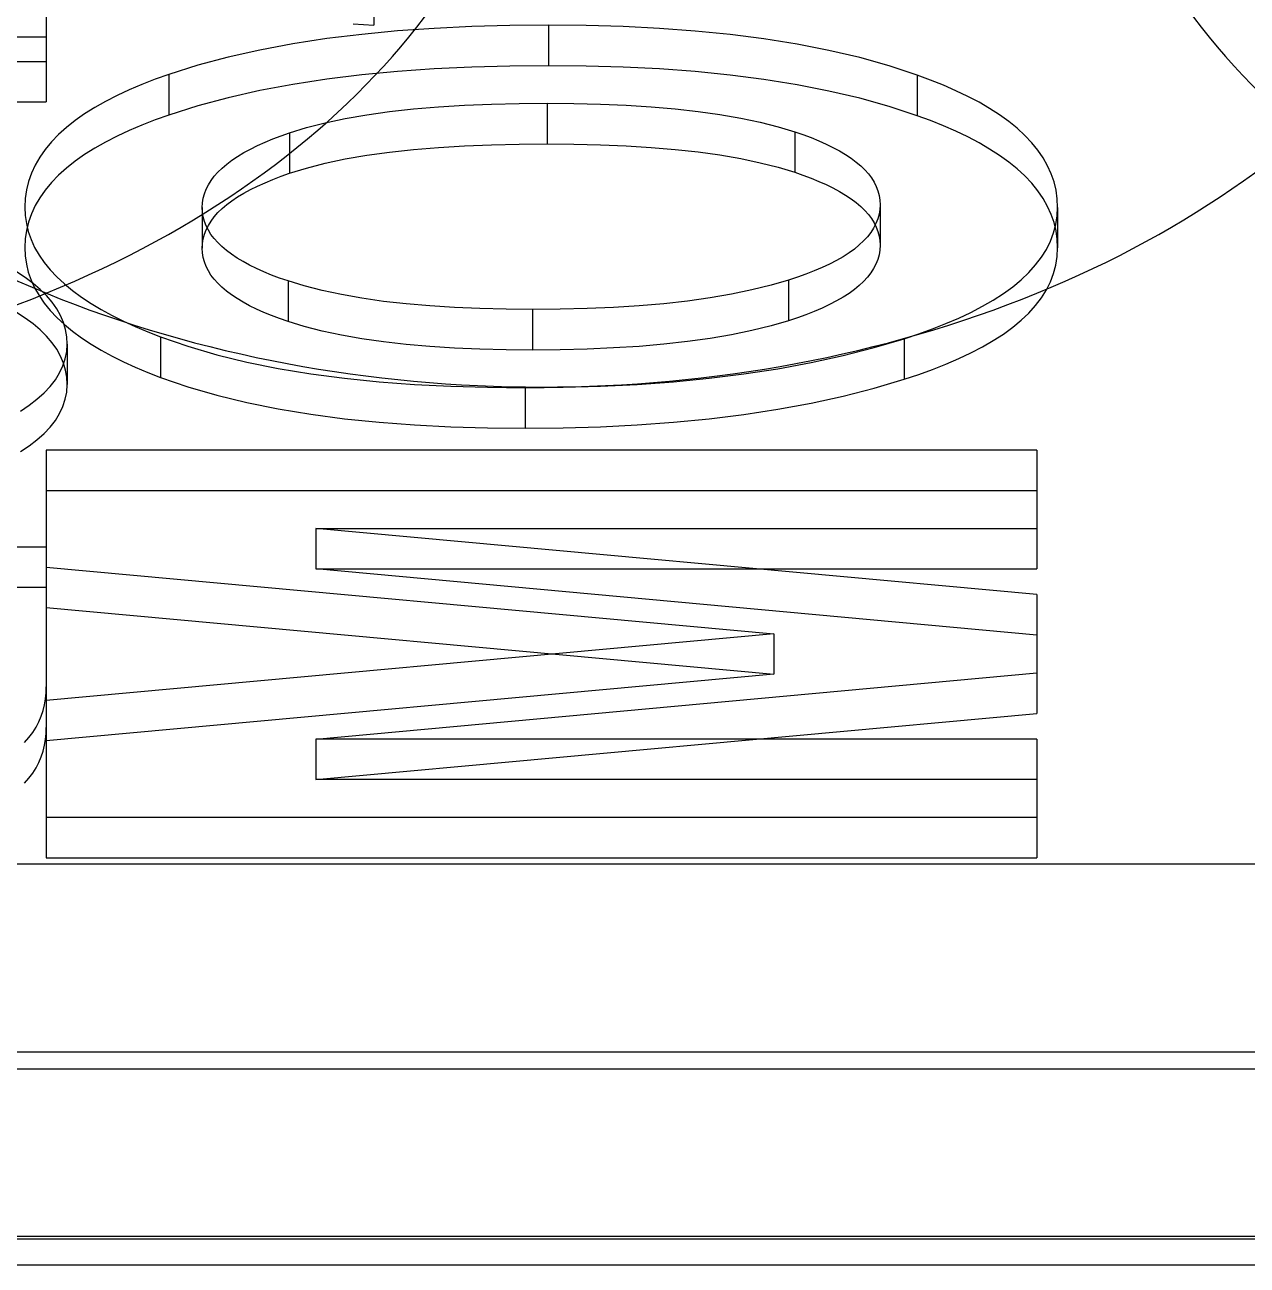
# Model space of a CAD drawing. Extents: x 0 to 171, y 0 to 233.
# Drawn here: x 103.731 to 106.185, y 15.515 to 18.006 of the extents above; entities that cross this region are included whole.
import ezdxf

# ---------------------------------------------------------------- set-up
doc = ezdxf.new("R2010")
doc.units = 0
doc.layers.add('-15N-THT. THIẾT BỊ ĐÓNG MỞ', color=40, linetype='CONTINUOUS')

# ---------------------------------------------------------------- blocks, each defined once
blk = doc.blocks.new('06 - N - SC VSD CHIẾU TRÊN ATV630U75~D11N4')
at = {"layer": '-15N-THT. THIẾT BỊ ĐÓNG MỞ'}
for p, q in [((18.9312, -214.7635), (18.9312, -215.0019)), ((18.2737, -214.9445), (18.2737, -215.156)), ((18.8901, -214.9992), (18.9312, -215.0019)), ((19.0527, -215.0081), (18.979, -215.0133)), ((19.1279, -215.0044), (19.0527, -215.0081)), ((19.2044, -215.0023), (19.1279, -215.0044)), ((19.2821, -215.0017), (19.2044, -215.0023)), ((19.2821, -215.0016), (19.2821, -215.0831)), ((19.3575, -215.0024), (19.2821, -215.0017)), ((19.4318, -215.0045), (19.3575, -215.0024)), ((19.5048, -215.0082), (19.4318, -215.0045)), ((19.5764, -215.0135), (19.5048, -215.0082)), ((18.2737, -215.026), (16.6417, -215.026)), ((18.8366, -215.0288), (18.7684, -215.0393)), ((18.9069, -215.0202), (18.8366, -215.0288)), ((18.979, -215.0133), (18.9069, -215.0202)), ((19.6464, -215.0206), (19.5764, -215.0135)), ((19.7146, -215.0293), (19.6464, -215.0206)), ((19.7809, -215.04), (19.7146, -215.0293)), ((18.7024, -215.0517), (18.6388, -215.066)), ((18.7684, -215.0393), (18.7024, -215.0517)), ((19.8449, -215.0525), (19.7809, -215.04)), ((19.9067, -215.067), (19.8449, -215.0525)), ((16.6417, -215.0746), (18.2737, -215.0746)), ((18.5778, -215.0823), (18.5197, -215.1007)), ((18.6388, -215.066), (18.5778, -215.0823)), ((19.1279, -215.0859), (19.0527, -215.0895)), ((19.2044, -215.0838), (19.1279, -215.0859)), ((19.2821, -215.0831), (19.2044, -215.0838)), ((19.3575, -215.0838), (19.2821, -215.0831)), ((19.4318, -215.086), (19.3575, -215.0838)), ((19.5048, -215.0897), (19.4318, -215.086)), ((19.9658, -215.0835), (19.9067, -215.067)), ((20.0222, -215.102), (19.9658, -215.0835)), ((18.4922, -215.1105), (18.4657, -215.1209)), ((18.5197, -215.1007), (18.4922, -215.1105)), ((18.5197, -215.1007), (18.5197, -215.1822)), ((18.8366, -215.1103), (18.7684, -215.1207)), ((18.9069, -215.1016), (18.8366, -215.1103)), ((18.979, -215.0947), (18.9069, -215.1016)), ((19.0527, -215.0895), (18.979, -215.0947)), ((19.5764, -215.095), (19.5048, -215.0897)), ((19.6464, -215.102), (19.5764, -215.095)), ((19.7146, -215.1108), (19.6464, -215.102)), ((19.7809, -215.1214), (19.7146, -215.1108)), ((20.0222, -215.102), (20.0222, -215.1835)), ((20.0492, -215.112), (20.0222, -215.102)), ((20.0752, -215.1225), (20.0492, -215.112)), ((18.4402, -215.1317), (18.4158, -215.1431)), ((18.4657, -215.1209), (18.4402, -215.1317)), ((18.7024, -215.1331), (18.6388, -215.1474)), ((18.7684, -215.1207), (18.7024, -215.1331)), ((19.8449, -215.134), (19.7809, -215.1214)), ((19.9067, -215.1484), (19.8449, -215.134)), ((20.1001, -215.1334), (20.0752, -215.1225)), ((20.1238, -215.1448), (20.1001, -215.1334)), ((16.6417, -215.156), (18.2737, -215.156)), ((18.3926, -215.155), (18.3708, -215.1673)), ((18.4158, -215.1431), (18.3926, -215.155)), ((18.6388, -215.1474), (18.5778, -215.1638)), ((19.1135, -215.1626), (19.1675, -215.1604)), ((19.1675, -215.1604), (19.2229, -215.1591)), ((19.2229, -215.1591), (19.2794, -215.1587)), ((19.2794, -215.1587), (19.2794, -215.2401)), ((19.2794, -215.1587), (19.3331, -215.1591)), ((19.3331, -215.1591), (19.3861, -215.1604)), ((19.3861, -215.1604), (19.438, -215.1626)), ((19.9658, -215.1649), (19.9067, -215.1484)), ((20.1464, -215.1567), (20.1238, -215.1448)), ((20.1676, -215.169), (20.1464, -215.1567)), ((18.3503, -215.1801), (18.3314, -215.1934)), ((18.3708, -215.1673), (18.3503, -215.1801)), ((18.5197, -215.1822), (18.4922, -215.192)), ((18.5778, -215.1638), (18.5197, -215.1822)), ((18.8737, -215.189), (18.9169, -215.1816)), ((18.9169, -215.1816), (18.9627, -215.1752)), ((18.9627, -215.1752), (19.0108, -215.1699)), ((19.0108, -215.1699), (19.0612, -215.1658)), ((19.0612, -215.1658), (19.1135, -215.1626)), ((19.438, -215.1626), (19.4881, -215.1657)), ((19.4881, -215.1657), (19.5362, -215.1697)), ((19.5362, -215.1697), (19.5822, -215.1748)), ((19.5822, -215.1748), (19.6262, -215.181)), ((19.6262, -215.181), (19.668, -215.1883)), ((20.0222, -215.1835), (19.9658, -215.1649)), ((20.0492, -215.1935), (20.0222, -215.1835)), ((20.1875, -215.1819), (20.1676, -215.169)), ((20.206, -215.1952), (20.1875, -215.1819)), ((18.314, -215.2072), (18.2981, -215.2215)), ((18.3314, -215.1934), (18.314, -215.2072)), ((18.4657, -215.2023), (18.4402, -215.2132)), ((18.4922, -215.192), (18.4657, -215.2023)), ((18.7621, -215.2177), (18.7959, -215.2072)), ((18.7959, -215.2072), (18.8333, -215.1976)), ((18.8333, -215.1976), (18.8737, -215.189)), ((19.668, -215.1883), (19.7072, -215.1966)), ((19.7072, -215.1966), (19.7434, -215.2058)), ((19.7434, -215.2058), (19.7762, -215.2158)), ((20.0752, -215.2039), (20.0492, -215.1935)), ((20.1001, -215.2148), (20.0752, -215.2039)), ((20.223, -215.2089), (20.206, -215.1952)), ((20.2384, -215.2231), (20.223, -215.2089)), ((18.2839, -215.2362), (18.2713, -215.2513)), ((18.2981, -215.2215), (18.2839, -215.2362)), ((18.3926, -215.2364), (18.3708, -215.2487)), ((18.4158, -215.2245), (18.3926, -215.2364)), ((18.4402, -215.2132), (18.4158, -215.2245)), ((18.7128, -215.2366), (18.7286, -215.23)), ((18.7286, -215.23), (18.7451, -215.2237)), ((18.7451, -215.2237), (18.7621, -215.2177)), ((18.7621, -215.2177), (18.7621, -215.2991)), ((19.7762, -215.2158), (19.7762, -215.2972)), ((19.7762, -215.2158), (19.7929, -215.2216)), ((19.7929, -215.2216), (19.809, -215.2276)), ((19.809, -215.2276), (19.8245, -215.2339)), ((19.8245, -215.2339), (19.8392, -215.2405)), ((20.1238, -215.2262), (20.1001, -215.2148)), ((20.1464, -215.2381), (20.1238, -215.2262)), ((20.2523, -215.2378), (20.2384, -215.2231)), ((18.2713, -215.2513), (18.2604, -215.2668)), ((18.3708, -215.2487), (18.3503, -215.2616)), ((18.6578, -215.2653), (18.6701, -215.2578)), ((18.6701, -215.2578), (18.6835, -215.2505)), ((18.6835, -215.2505), (18.6978, -215.2435)), ((18.6978, -215.2435), (18.7128, -215.2366)), ((18.9169, -215.263), (18.9627, -215.2566)), ((18.9627, -215.2566), (19.0108, -215.2514)), ((19.0108, -215.2514), (19.0612, -215.2472)), ((19.0612, -215.2472), (19.1135, -215.2441)), ((19.1135, -215.2441), (19.1675, -215.2419)), ((19.1675, -215.2419), (19.2229, -215.2406)), ((19.2229, -215.2406), (19.2794, -215.2401)), ((19.2794, -215.2401), (19.3331, -215.2405)), ((19.3331, -215.2405), (19.3861, -215.2418)), ((19.3861, -215.2418), (19.438, -215.244)), ((19.438, -215.244), (19.4881, -215.2471)), ((19.4881, -215.2471), (19.5362, -215.2512)), ((19.5362, -215.2512), (19.5822, -215.2563)), ((19.5822, -215.2563), (19.6262, -215.2624)), ((19.8392, -215.2405), (19.8531, -215.2473)), ((19.8531, -215.2473), (19.8661, -215.2543)), ((19.8661, -215.2543), (19.8783, -215.2615)), ((20.1676, -215.2505), (20.1464, -215.2381)), ((20.1875, -215.2633), (20.1676, -215.2505)), ((20.2645, -215.2528), (20.2523, -215.2378)), ((20.2751, -215.2683), (20.2645, -215.2528)), ((18.2512, -215.2828), (18.2437, -215.299)), ((18.2604, -215.2668), (18.2512, -215.2828)), ((18.3314, -215.2749), (18.314, -215.2887)), ((18.3503, -215.2616), (18.3314, -215.2749)), ((18.6268, -215.2887), (18.6361, -215.2807)), ((18.6361, -215.2807), (18.6464, -215.2729)), ((18.6464, -215.2729), (18.6578, -215.2653)), ((18.7959, -215.2887), (18.8333, -215.2791)), ((18.8333, -215.2791), (18.8737, -215.2705)), ((18.8737, -215.2705), (18.9169, -215.263)), ((19.6262, -215.2624), (19.668, -215.2697)), ((19.668, -215.2697), (19.7072, -215.278)), ((19.7072, -215.278), (19.7434, -215.2872)), ((19.8783, -215.2615), (19.8894, -215.269)), ((19.8894, -215.269), (19.8996, -215.2766)), ((19.8996, -215.2766), (19.9088, -215.2844)), ((19.9088, -215.2844), (19.917, -215.2923)), ((20.206, -215.2766), (20.1875, -215.2633)), ((20.223, -215.2904), (20.206, -215.2766)), ((20.2841, -215.2841), (20.2751, -215.2683)), ((20.2913, -215.3002), (20.2841, -215.2841)), ((18.2437, -215.299), (18.2379, -215.3156)), ((18.2981, -215.3029), (18.2839, -215.3176)), ((18.314, -215.2887), (18.2981, -215.3029)), ((18.6046, -215.3137), (18.611, -215.3052)), ((18.611, -215.3052), (18.6184, -215.2969)), ((18.6184, -215.2969), (18.6268, -215.2887)), ((18.7286, -215.3115), (18.7451, -215.3052)), ((18.7451, -215.3052), (18.7621, -215.2991)), ((18.7621, -215.2991), (18.7959, -215.2887)), ((19.7434, -215.2872), (19.7762, -215.2972)), ((19.7762, -215.2972), (19.7929, -215.303)), ((19.7929, -215.303), (19.809, -215.3091)), ((19.809, -215.3091), (19.8245, -215.3154)), ((19.917, -215.2923), (19.9242, -215.3003)), ((19.9242, -215.3003), (19.9304, -215.3086)), ((19.9304, -215.3086), (19.9356, -215.3171)), ((20.2384, -215.3046), (20.223, -215.2904)), ((20.2523, -215.3192), (20.2384, -215.3046)), ((20.2969, -215.3167), (20.2913, -215.3002)), ((18.2338, -215.3325), (18.2313, -215.3497)), ((18.2379, -215.3156), (18.2338, -215.3325)), ((18.2713, -215.3328), (18.2604, -215.3483)), ((18.2839, -215.3176), (18.2713, -215.3328)), ((18.5914, -215.3402), (18.5948, -215.3312)), ((18.5948, -215.3312), (18.5992, -215.3224)), ((18.5992, -215.3224), (18.6046, -215.3137)), ((18.6701, -215.3393), (18.6835, -215.332)), ((18.6835, -215.332), (18.6978, -215.3249)), ((18.6978, -215.3249), (18.7128, -215.3181)), ((18.7128, -215.3181), (18.7286, -215.3115)), ((19.8245, -215.3154), (19.8392, -215.3219)), ((19.8392, -215.3219), (19.8531, -215.3287)), ((19.8531, -215.3287), (19.8661, -215.3357)), ((19.8661, -215.3357), (19.8783, -215.343)), ((19.9356, -215.3171), (19.9399, -215.3258)), ((19.9399, -215.3258), (19.9433, -215.3347)), ((19.9433, -215.3347), (19.9457, -215.3438)), ((20.2645, -215.3343), (20.2523, -215.3192)), ((20.2751, -215.3497), (20.2645, -215.3343)), ((20.3009, -215.3334), (20.2969, -215.3167)), ((20.3033, -215.3504), (20.3009, -215.3334)), ((18.2313, -215.3497), (18.2305, -215.367)), ((18.2604, -215.3483), (18.2512, -215.3642)), ((18.5869, -215.3681), (18.5874, -215.3587)), ((18.5874, -215.3587), (18.5889, -215.3494)), ((18.5889, -215.3494), (18.5914, -215.3402)), ((18.6361, -215.3622), (18.6464, -215.3544)), ((18.6464, -215.3544), (18.6578, -215.3467)), ((18.6578, -215.3467), (18.6701, -215.3393)), ((19.8783, -215.343), (19.8894, -215.3504)), ((19.8894, -215.3504), (19.8996, -215.358)), ((19.8996, -215.358), (19.9088, -215.3658)), ((19.9457, -215.3438), (19.9472, -215.353)), ((19.9472, -215.353), (19.9476, -215.3623)), ((20.2841, -215.3656), (20.2751, -215.3497)), ((20.304, -215.3676), (20.3033, -215.3504)), ((18.2305, -215.367), (18.2313, -215.3837)), ((18.2313, -215.3837), (18.2337, -215.4001)), ((18.2437, -215.3805), (18.2379, -215.3971)), ((18.2512, -215.3642), (18.2437, -215.3805)), ((18.5869, -215.3681), (18.5869, -215.4495)), ((18.5874, -215.3774), (18.5869, -215.3681)), ((18.5889, -215.3867), (18.5874, -215.3774)), ((18.611, -215.3866), (18.6184, -215.3783)), ((18.6184, -215.3783), (18.6268, -215.3701)), ((18.6268, -215.3701), (18.6361, -215.3622)), ((19.9088, -215.3658), (19.917, -215.3737)), ((19.917, -215.3737), (19.9242, -215.3818)), ((19.9242, -215.3818), (19.9304, -215.39)), ((19.9456, -215.3816), (19.943, -215.3909)), ((19.9471, -215.372), (19.9456, -215.3816)), ((19.9476, -215.3623), (19.9471, -215.372)), ((19.9476, -215.3623), (19.9476, -215.4438)), ((20.2913, -215.3817), (20.2841, -215.3656)), ((20.2969, -215.3981), (20.2913, -215.3817)), ((20.3005, -215.4022), (20.3032, -215.385)), ((20.3032, -215.385), (20.304, -215.3676)), ((20.304, -215.3676), (20.304, -215.449)), ((18.2337, -215.4001), (18.2376, -215.4163)), ((18.2379, -215.3971), (18.2338, -215.414)), ((18.5913, -215.3958), (18.5889, -215.3867)), ((18.5947, -215.4048), (18.5913, -215.3958)), ((18.599, -215.4135), (18.5947, -215.4048)), ((18.5948, -215.4126), (18.5992, -215.4038)), ((18.5992, -215.4038), (18.6046, -215.3951)), ((18.6046, -215.3951), (18.611, -215.3866)), ((19.9348, -215.4092), (19.9291, -215.418)), ((19.9304, -215.39), (19.9356, -215.3985)), ((19.9394, -215.4002), (19.9348, -215.4092)), ((19.9356, -215.3985), (19.9399, -215.4072)), ((19.943, -215.3909), (19.9394, -215.4002)), ((19.9399, -215.4072), (19.9433, -215.4161)), ((20.2961, -215.4191), (20.3005, -215.4022)), ((20.3009, -215.4149), (20.2969, -215.3981)), ((18.2313, -215.4311), (18.2305, -215.4485)), ((18.2338, -215.414), (18.2313, -215.4311)), ((18.2376, -215.4163), (18.2431, -215.4323)), ((18.2431, -215.4323), (18.2503, -215.448)), ((18.5874, -215.4401), (18.5889, -215.4308)), ((18.5889, -215.4308), (18.5914, -215.4216)), ((18.5914, -215.4216), (18.5948, -215.4126)), ((18.6043, -215.422), (18.599, -215.4135)), ((18.6106, -215.4303), (18.6043, -215.422)), ((18.6178, -215.4385), (18.6106, -215.4303)), ((19.9147, -215.435), (19.9059, -215.4432)), ((19.9224, -215.4266), (19.9147, -215.435)), ((19.9291, -215.418), (19.9224, -215.4266)), ((19.9433, -215.4161), (19.9457, -215.4252)), ((19.9457, -215.4252), (19.9472, -215.4344)), ((19.9472, -215.4344), (19.9476, -215.4438)), ((20.2817, -215.452), (20.2898, -215.4357)), ((20.2898, -215.4357), (20.2961, -215.4191)), ((20.3033, -215.4318), (20.3009, -215.4149)), ((20.304, -215.449), (20.3033, -215.4318)), ((18.2305, -215.4485), (18.2313, -215.4651)), ((18.2503, -215.448), (18.2591, -215.4634)), ((18.5869, -215.4495), (18.5874, -215.4401)), ((18.5874, -215.4589), (18.5869, -215.4495)), ((18.5889, -215.4681), (18.5874, -215.4589)), ((18.626, -215.4464), (18.6178, -215.4385)), ((18.6353, -215.4543), (18.626, -215.4464)), ((18.6455, -215.4619), (18.6353, -215.4543)), ((19.8853, -215.4591), (19.8734, -215.4668)), ((19.8961, -215.4513), (19.8853, -215.4591)), ((19.9059, -215.4432), (19.8961, -215.4513)), ((19.9471, -215.4534), (19.9456, -215.463)), ((19.9476, -215.4438), (19.9471, -215.4534)), ((20.2717, -215.4679), (20.2817, -215.452)), ((20.3032, -215.4664), (20.304, -215.449)), ((18.2313, -215.4651), (18.2337, -215.4816)), ((18.2337, -215.4816), (18.2376, -215.4978)), ((18.2591, -215.4634), (18.2694, -215.4785)), ((18.2694, -215.4785), (18.2814, -215.4932)), ((18.5913, -215.4772), (18.5889, -215.4681)), ((18.5947, -215.4862), (18.5913, -215.4772)), ((18.6567, -215.4694), (18.6455, -215.4619)), ((18.6689, -215.4767), (18.6567, -215.4694)), ((18.6819, -215.4838), (18.6689, -215.4767)), ((18.6958, -215.4906), (18.6819, -215.4838)), ((19.8463, -215.4815), (19.8313, -215.4886)), ((19.8604, -215.4742), (19.8463, -215.4815)), ((19.8734, -215.4668), (19.8604, -215.4742)), ((19.9394, -215.4816), (19.9348, -215.4906)), ((19.943, -215.4724), (19.9394, -215.4816)), ((19.9456, -215.463), (19.943, -215.4724)), ((20.2463, -215.4984), (20.2599, -215.4834)), ((20.2599, -215.4834), (20.2717, -215.4679)), ((20.2961, -215.5005), (20.3005, -215.4836)), ((20.3005, -215.4836), (20.3032, -215.4664)), ((18.2314, -215.5086), (18.2141, -215.4973)), ((18.2472, -215.5203), (18.2314, -215.5086)), ((18.2376, -215.4978), (18.2431, -215.5138)), ((18.2814, -215.4932), (18.2949, -215.5075)), ((18.2949, -215.5075), (18.3099, -215.5214)), ((18.599, -215.4949), (18.5947, -215.4862)), ((18.6043, -215.5035), (18.599, -215.4949)), ((18.6106, -215.5118), (18.6043, -215.5035)), ((18.7106, -215.4972), (18.6958, -215.4906)), ((18.7261, -215.5035), (18.7106, -215.4972)), ((18.7422, -215.5096), (18.7261, -215.5035)), ((18.759, -215.5154), (18.7422, -215.5096)), ((19.7816, -215.5081), (19.7637, -215.514)), ((19.7988, -215.5019), (19.7816, -215.5081)), ((19.8154, -215.4954), (19.7988, -215.5019)), ((19.8313, -215.4886), (19.8154, -215.4954)), ((19.9224, -215.508), (19.9147, -215.5165)), ((19.9291, -215.4994), (19.9224, -215.508)), ((19.9348, -215.4906), (19.9291, -215.4994)), ((20.2309, -215.513), (20.2463, -215.4984)), ((20.2898, -215.5172), (20.2961, -215.5005)), ((18.2431, -215.5138), (18.2503, -215.5294)), ((18.2614, -215.5324), (18.2472, -215.5203)), ((18.2503, -215.5294), (18.2591, -215.5448)), ((18.2741, -215.545), (18.2614, -215.5324)), ((18.3099, -215.5214), (18.3264, -215.5349)), ((18.3264, -215.5349), (18.3442, -215.548)), ((18.6178, -215.5199), (18.6106, -215.5118)), ((18.626, -215.5279), (18.6178, -215.5199)), ((18.6353, -215.5357), (18.626, -215.5279)), ((18.759, -215.5154), (18.759, -215.5969)), ((18.7916, -215.5254), (18.759, -215.5154)), ((18.8274, -215.5346), (18.7916, -215.5254)), ((18.8662, -215.5429), (18.8274, -215.5346)), ((19.6905, -215.5336), (19.6496, -215.5421)), ((19.7287, -215.5242), (19.6905, -215.5336)), ((19.7637, -215.514), (19.7287, -215.5242)), ((19.7637, -215.514), (19.7637, -215.5954)), ((19.8961, -215.5327), (19.8853, -215.5406)), ((19.9059, -215.5247), (19.8961, -215.5327)), ((19.9147, -215.5165), (19.9059, -215.5247)), ((20.1952, -215.5407), (20.2139, -215.5271)), ((20.2139, -215.5271), (20.2309, -215.513)), ((20.2717, -215.5493), (20.2817, -215.5334)), ((20.2817, -215.5334), (20.2898, -215.5172)), ((18.2591, -215.5448), (18.2694, -215.5599)), ((18.2694, -215.5599), (18.2814, -215.5746)), ((18.2852, -215.5579), (18.2741, -215.545)), ((18.2945, -215.5712), (18.2852, -215.5579)), ((18.3442, -215.548), (18.3635, -215.5607)), ((18.6455, -215.5434), (18.6353, -215.5357)), ((18.6567, -215.5509), (18.6455, -215.5434)), ((18.6689, -215.5582), (18.6567, -215.5509)), ((18.6819, -215.5652), (18.6689, -215.5582)), ((18.9075, -215.5501), (18.8662, -215.5429)), ((18.951, -215.5564), (18.9075, -215.5501)), ((18.9963, -215.5615), (18.951, -215.5564)), ((19.5609, -215.5559), (19.5133, -215.5612)), ((19.6064, -215.5495), (19.5609, -215.5559)), ((19.6496, -215.5421), (19.6064, -215.5495)), ((19.8604, -215.5557), (19.8463, -215.563)), ((19.8734, -215.5482), (19.8604, -215.5557)), ((19.8853, -215.5406), (19.8734, -215.5482)), ((20.1532, -215.5664), (20.175, -215.5538)), ((20.175, -215.5538), (20.1952, -215.5407)), ((20.2599, -215.5648), (20.2717, -215.5493)), ((18.2314, -215.59), (18.2141, -215.5787)), ((18.2814, -215.5746), (18.2949, -215.5889)), ((18.3022, -215.5849), (18.2945, -215.5712)), ((18.3081, -215.5988), (18.3022, -215.5849)), ((18.3635, -215.5607), (18.3839, -215.5729)), ((18.3839, -215.5729), (18.4056, -215.5848)), ((18.4056, -215.5848), (18.4285, -215.5961)), ((18.6958, -215.5721), (18.6819, -215.5652)), ((18.7106, -215.5786), (18.6958, -215.5721)), ((18.7261, -215.585), (18.7106, -215.5786)), ((18.7422, -215.5911), (18.7261, -215.585)), ((19.0437, -215.5656), (18.9963, -215.5615)), ((19.0932, -215.5688), (19.0437, -215.5656)), ((19.1444, -215.571), (19.0932, -215.5688)), ((19.1967, -215.5723), (19.1444, -215.571)), ((19.2497, -215.5728), (19.1967, -215.5723)), ((19.3052, -215.5723), (19.2497, -215.5728)), ((19.2497, -215.5728), (19.2497, -215.6542)), ((19.3595, -215.571), (19.3052, -215.5723)), ((19.4124, -215.5687), (19.3595, -215.571)), ((19.4637, -215.5655), (19.4124, -215.5687)), ((19.5133, -215.5612), (19.4637, -215.5655)), ((19.7988, -215.5833), (19.7816, -215.5895)), ((19.8154, -215.5768), (19.7988, -215.5833)), ((19.8313, -215.57), (19.8154, -215.5768)), ((19.8463, -215.563), (19.8313, -215.57)), ((20.1056, -215.5901), (20.1301, -215.5785)), ((20.1301, -215.5785), (20.1532, -215.5664)), ((20.2309, -215.5944), (20.2463, -215.5799)), ((20.2463, -215.5799), (20.2599, -215.5648)), ((18.2472, -215.6017), (18.2314, -215.59)), ((18.2614, -215.6139), (18.2472, -215.6017)), ((18.2949, -215.5889), (18.3099, -215.6028)), ((18.3123, -215.6131), (18.3081, -215.5988)), ((18.3099, -215.6028), (18.3264, -215.6164)), ((18.4285, -215.5961), (18.4524, -215.6071)), ((18.4524, -215.6071), (18.4773, -215.6176)), ((18.759, -215.5969), (18.7422, -215.5911)), ((18.7916, -215.6068), (18.759, -215.5969)), ((18.8274, -215.616), (18.7916, -215.6068)), ((19.7287, -215.6057), (19.6905, -215.6151)), ((19.7637, -215.5954), (19.7287, -215.6057)), ((19.7816, -215.5895), (19.7637, -215.5954)), ((20.0531, -215.6117), (20.0799, -215.6012)), ((20.0799, -215.6012), (20.1056, -215.5901)), ((20.1952, -215.6222), (20.2139, -215.6085)), ((20.2139, -215.6085), (20.2309, -215.5944)), ((18.2741, -215.6264), (18.2614, -215.6139)), ((18.2852, -215.6394), (18.2741, -215.6264)), ((18.3148, -215.6275), (18.3123, -215.6131)), ((18.3156, -215.6422), (18.3148, -215.6275)), ((18.3264, -215.6164), (18.3442, -215.6295)), ((18.3442, -215.6295), (18.3635, -215.6421)), ((18.4773, -215.6176), (18.5032, -215.6277)), ((18.5032, -215.6277), (18.558, -215.6467)), ((18.5032, -215.6277), (18.5032, -215.7092)), ((18.8662, -215.6243), (18.8274, -215.616)), ((18.9075, -215.6316), (18.8662, -215.6243)), ((18.951, -215.6378), (18.9075, -215.6316)), ((19.6064, -215.631), (19.5609, -215.6373)), ((19.6496, -215.6235), (19.6064, -215.631)), ((19.6905, -215.6151), (19.6496, -215.6235)), ((19.9361, -215.6493), (19.9962, -215.6314)), ((19.9962, -215.6314), (20.0252, -215.6218)), ((19.9962, -215.6314), (19.9962, -215.7128)), ((20.0252, -215.6218), (20.0531, -215.6117)), ((20.175, -215.6353), (20.1952, -215.6222)), ((18.2945, -215.6527), (18.2852, -215.6394)), ((18.3022, -215.6663), (18.2945, -215.6527)), ((18.3118, -215.6718), (18.3147, -215.6571)), ((18.3147, -215.6571), (18.3156, -215.6422)), ((18.3156, -215.6422), (18.3156, -215.7236)), ((18.3635, -215.6421), (18.3839, -215.6544)), ((18.3839, -215.6544), (18.4056, -215.6662)), ((18.558, -215.6467), (18.6158, -215.6635)), ((18.9963, -215.643), (18.951, -215.6378)), ((19.0437, -215.6471), (18.9963, -215.643)), ((19.0932, -215.6502), (19.0437, -215.6471)), ((19.1444, -215.6525), (19.0932, -215.6502)), ((19.1967, -215.6538), (19.1444, -215.6525)), ((19.2497, -215.6542), (19.1967, -215.6538)), ((19.3052, -215.6538), (19.2497, -215.6542)), ((19.3595, -215.6524), (19.3052, -215.6538)), ((19.4124, -215.6501), (19.3595, -215.6524)), ((19.4637, -215.6469), (19.4124, -215.6501)), ((19.5133, -215.6426), (19.4637, -215.6469)), ((19.5609, -215.6373), (19.5133, -215.6426)), ((19.8736, -215.6653), (19.9361, -215.6493)), ((20.1056, -215.6715), (20.1301, -215.66)), ((20.1301, -215.66), (20.1532, -215.6479)), ((20.1532, -215.6479), (20.175, -215.6353)), ((18.3081, -215.6803), (18.3022, -215.6663)), ((18.3071, -215.6862), (18.3118, -215.6718)), ((18.3123, -215.6945), (18.3081, -215.6803)), ((18.4056, -215.6662), (18.4285, -215.6776)), ((18.4285, -215.6776), (18.4524, -215.6885)), ((18.6158, -215.6635), (18.6763, -215.6783)), ((18.6763, -215.6783), (18.7395, -215.6911)), ((19.7427, -215.6917), (19.8091, -215.6794)), ((19.8091, -215.6794), (19.8736, -215.6653)), ((20.0531, -215.6932), (20.0799, -215.6826)), ((20.0799, -215.6826), (20.1056, -215.6715)), ((18.2919, -215.7141), (18.3004, -215.7003)), ((18.3004, -215.7003), (18.3071, -215.6862)), ((18.3148, -215.709), (18.3123, -215.6945)), ((18.3156, -215.7236), (18.3148, -215.709)), ((18.4524, -215.6885), (18.4773, -215.6991)), ((18.4773, -215.6991), (18.5032, -215.7092)), ((18.5032, -215.7092), (18.558, -215.7281)), ((18.7395, -215.6911), (18.8049, -215.7018)), ((18.8049, -215.7018), (18.8725, -215.7107)), ((19.6045, -215.7108), (19.6744, -215.7021)), ((19.6744, -215.7021), (19.7427, -215.6917)), ((19.9962, -215.7128), (20.0252, -215.7032)), ((20.0252, -215.7032), (20.0531, -215.6932)), ((18.2691, -215.7404), (18.2814, -215.7275)), ((18.2814, -215.7275), (18.2919, -215.7141)), ((18.3147, -215.7386), (18.3156, -215.7236)), ((18.558, -215.7281), (18.6158, -215.745)), ((18.8725, -215.7107), (18.942, -215.7178)), ((18.942, -215.7178), (19.0131, -215.7232)), ((19.0131, -215.7232), (19.0858, -215.7269)), ((19.0858, -215.7269), (19.1598, -215.7291)), ((19.1598, -215.7291), (19.2349, -215.7298)), ((19.2349, -215.7298), (19.3111, -215.7291)), ((19.2349, -215.7298), (19.2349, -215.8113)), ((19.3111, -215.7291), (19.3862, -215.7269)), ((19.3862, -215.7269), (19.4602, -215.7232)), ((19.4602, -215.7232), (19.533, -215.7178)), ((19.533, -215.7178), (19.6045, -215.7108)), ((19.8736, -215.7467), (19.9361, -215.7307)), ((19.9361, -215.7307), (19.9962, -215.7128)), ((18.2392, -215.7651), (18.255, -215.753)), ((18.255, -215.753), (18.2691, -215.7404)), ((18.3071, -215.7676), (18.3118, -215.7532)), ((18.3118, -215.7532), (18.3147, -215.7386)), ((18.6158, -215.745), (18.6763, -215.7597)), ((19.8091, -215.7608), (19.8736, -215.7467)), ((18.2218, -215.7767), (18.2392, -215.7651)), ((18.2919, -215.7955), (18.3004, -215.7818)), ((18.3004, -215.7818), (18.3071, -215.7676)), ((18.6763, -215.7597), (18.7395, -215.7725)), ((18.7395, -215.7725), (18.8049, -215.7833)), ((18.8049, -215.7833), (18.8725, -215.7922)), ((19.6045, -215.7923), (19.6744, -215.7836)), ((19.6744, -215.7836), (19.7427, -215.7731)), ((19.7427, -215.7731), (19.8091, -215.7608)), ((18.2691, -215.8219), (18.2814, -215.8089)), ((18.2814, -215.8089), (18.2919, -215.7955)), ((18.8725, -215.7922), (18.942, -215.7993)), ((18.942, -215.7993), (19.0131, -215.8046)), ((19.0131, -215.8046), (19.0858, -215.8084)), ((19.0858, -215.8084), (19.1598, -215.8106)), ((19.3111, -215.8105), (19.3862, -215.8083)), ((19.3862, -215.8083), (19.4602, -215.8046)), ((19.4602, -215.8046), (19.533, -215.7993)), ((19.533, -215.7993), (19.6045, -215.7923)), ((18.2392, -215.8465), (18.255, -215.8344)), ((18.255, -215.8344), (18.2691, -215.8219)), ((19.1598, -215.8106), (19.2349, -215.8112)), ((19.2349, -215.8112), (19.3111, -215.8105)), ((18.2218, -215.8581), (18.2392, -215.8465)), ((18.2737, -215.8554), (18.2737, -216.6739)), ((20.2622, -215.8554), (18.2737, -215.8554)), ((20.2622, -215.8554), (20.2622, -216.0939)), ((20.2622, -215.9369), (18.2737, -215.9369)), ((18.8151, -216.0125), (20.2622, -216.0125)), ((18.8151, -216.0125), (18.8151, -216.0939)), ((20.2622, -216.1455), (18.8151, -216.0125)), ((18.2737, -216.0498), (16.2853, -216.0498)), ((18.2737, -216.09), (19.7344, -216.224)), ((18.8151, -216.0939), (20.2622, -216.0939)), ((20.2622, -216.2269), (18.8151, -216.0939)), ((18.2737, -216.1312), (16.2853, -216.1312)), ((20.2622, -216.1455), (20.2622, -216.3839)), ((18.2737, -216.1714), (19.7344, -216.3054)), ((19.7344, -216.224), (18.2737, -216.358)), ((19.7344, -216.224), (19.7344, -216.3054)), ((19.7344, -216.3054), (18.2737, -216.4394)), ((18.8151, -216.4355), (20.2622, -216.3025)), ((18.2734, -216.3429), (18.2737, -216.3307)), ((18.2701, -216.3667), (18.2722, -216.3549)), ((18.2722, -216.3549), (18.2734, -216.3429)), ((18.2634, -216.3897), (18.2672, -216.3783)), ((18.2672, -216.3783), (18.2701, -216.3667)), ((18.2531, -216.4117), (18.2587, -216.4009)), ((18.2587, -216.4009), (18.2634, -216.3897)), ((18.8151, -216.5169), (20.2622, -216.3839)), ((18.2388, -216.4326), (18.2464, -216.4223)), ((18.2464, -216.4223), (18.2531, -216.4117)), ((18.2722, -216.4363), (18.2734, -216.4243)), ((18.2734, -216.4243), (18.2737, -216.4122)), ((18.2302, -216.4425), (18.2388, -216.4326)), ((18.2672, -216.4598), (18.2701, -216.4481)), ((18.2701, -216.4481), (18.2722, -216.4363)), ((18.8151, -216.4355), (18.8151, -216.5169)), ((20.2622, -216.4355), (18.8151, -216.4355)), ((20.2622, -216.4355), (20.2622, -216.6739)), ((18.2587, -216.4823), (18.2634, -216.4712)), ((18.2634, -216.4712), (18.2672, -216.4598)), ((18.2388, -216.514), (18.2464, -216.5038)), ((18.2464, -216.5038), (18.2531, -216.4932)), ((18.2531, -216.4932), (18.2587, -216.4823)), ((18.2302, -216.524), (18.2388, -216.514)), ((20.2622, -216.5169), (18.8151, -216.5169)), ((18.2737, -216.5925), (20.2622, -216.5925)), ((18.2737, -216.6739), (20.2622, -216.6739)), ((39.5042, -216.6867), (-38.8143, -216.6867)), ((39.5042, -217.0643), (-38.8143, -217.0643)), ((-42.1675, -217.098), (65.906, -217.098)), ((-38.8143, -217.4339), (39.5042, -217.4339)), ((39.5042, -217.4399), (-38.8143, -217.4399)), ((39.5042, -217.4922), (-38.8143, -217.4922))]:
    blk.add_line(p, q, dxfattribs=at)
for centre in [(17.2795, -214.3225), (19.268, -214.3225), (22.3302, -214.3225)]:
    blk.add_ellipse(centre, major_axis=(-1.9884, 0), ratio=0.707107, start_param=0, end_param=3.141593, dxfattribs=at)

msp = doc.modelspace()

# ---------------------------------------------------------------- block references
msp.add_blockref('06 - N - SC VSD CHIẾU TRÊN ATV630U75~D11N4', (85.5, 233.0068))

doc.saveas('drawing.dxf')
